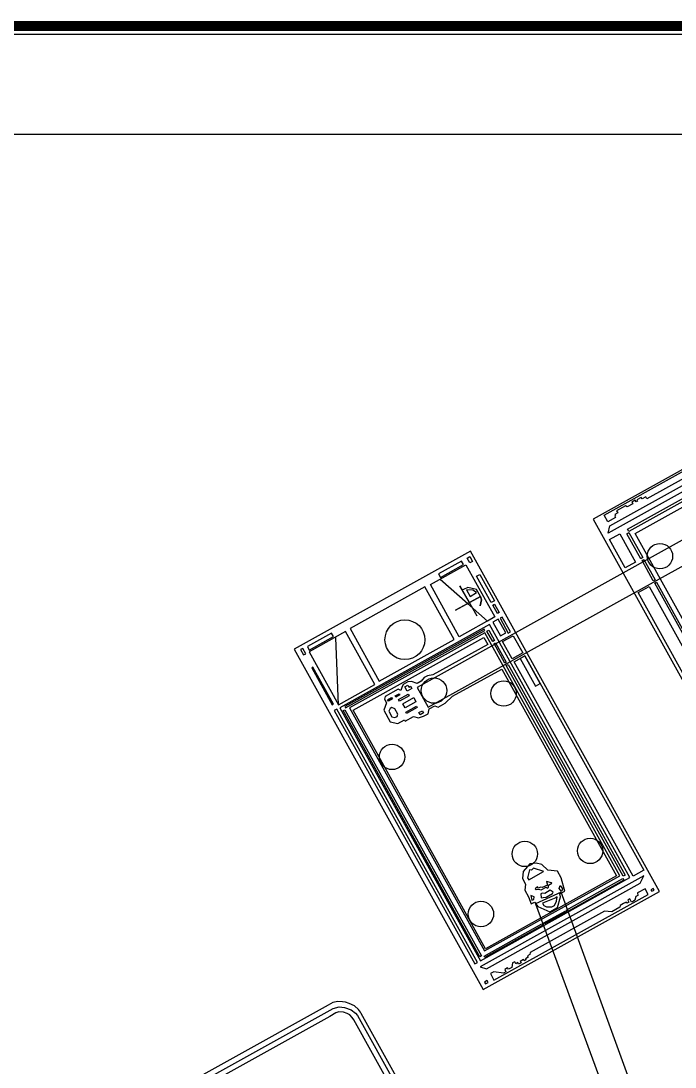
# Model space of a CAD drawing. Header units: millimetres. Extents: x 3191 to 879702, y -27549 to 222194.
# Drawn here: x 752831 to 759322, y 29160 to 39535 of the extents above; entities that cross this region are included whole.
import ezdxf

# ---------------------------------------------------------------- set-up
doc = ezdxf.new("R2010")
doc.units = ezdxf.units.MM
doc.header["$MEASUREMENT"] = 0
doc.layers.add('Granulator', color=11, linetype='Continuous')
doc.layers.add('Worker-Walkway', color=8, linetype='Continuous')

msp = doc.modelspace()

# ---------------------------------------------------------------- linework, layer by layer
at = {"const_width": 100}
msp.add_lwpolyline([(775620.85434, 36996.71558), (775620.85434, 39485.35625), (735556.73336, 39485.35625)], dxfattribs=at)
at = {"layer": 'Granulator'}
for points in [[(760229.61478, 35549.92201), (758509.18651, 34594.36355), (760368.00361, 31247.66985), (762088.43188, 32203.22832)], [(760288.65389, 35362.08917), (758656.86869, 34455.76475), (758672.85284, 34527.30059), (760206.95457, 35378.54334)], [(760255.06194, 35245.4402), (758863.562, 34472.57477), (758850.71042, 34495.7133), (760242.21036, 35268.57874)], [(761557.94239, 32813.73856), (760242.90498, 32083.34185), (758926.53228, 34453.39549), (760241.56969, 35183.79219)], [(758929.57448, 34168.24816), (758826.7698, 34111.14849), (758670.19034, 34393.06084), (758772.99502, 34450.16051)], [(758843.44, 34450.11986), (758863.28798, 34461.14381), (759001.03749, 34213.13371), (758981.18951, 34202.10976)], [(759391.10343, 34384.61311), (756763.51615, 32925.20133), (756872.32075, 32729.30487), (759499.90804, 34188.71665)], [(757292.73883, 34277.91052), (755542.68267, 33305.89616), (757417.19735, 29930.93987), (759167.25351, 30902.95423)], [(756894.10401, 33945.6893), (757245.46612, 34140.84247), (757532.51988, 33624.01862), (757181.15777, 33428.86545)], [(757202.76112, 34178.7048), (756974.33199, 34051.83094), (756993.69473, 34016.96943), (757222.12386, 34143.8433)], [(757310.95255, 34174.93384), (757283.92442, 34159.9219), (757257.30055, 34207.85666), (757284.32868, 34222.86859)], [(758994.01373, 34183.27093), (759012.05752, 34193.29279), (759122.75794, 33993.98303), (759104.71415, 33983.96117)], [(757529.55951, 33785.45199), (757496.42888, 33767.05061), (757351.20779, 34028.51286), (757384.33842, 34046.91424)], [(760162.37274, 31951.2629), (760051.51945, 31889.69288), (758954.03464, 33865.65141), (759064.88793, 33927.22143)], [(759122.34845, 33960.71357), (759136.0721, 33968.33594), (760212.76522, 32029.81167), (760199.04157, 32022.1893)], [(756838.9526, 33923.09224), (756096.99436, 33510.99457), (756386.95248, 32988.9416), (757128.91072, 33401.03926)], [(757576.32311, 33667.4836), (757559.42508, 33658.09811), (757513.72628, 33740.37618), (757530.62431, 33749.76167)], [(757606.25499, 33622.59174), (757585.54158, 33611.08712), (757667.25474, 33463.96726), (757687.96815, 33475.47188)], [(757480.43678, 33548.74313), (755996.18759, 32724.363), (757389.72513, 30215.37851), (758873.97432, 31039.75864)], [(757565.06747, 33602.88058), (757512.27574, 33573.55905), (757588.63717, 33436.07466), (757641.4289, 33465.39619)], [(755913.72346, 33465.08205), (755673.08845, 33331.42881), (755692.45131, 33296.56709), (755933.08632, 33430.22033)], [(756050.59038, 33479.51875), (755690.5094, 33279.52295), (755982.40375, 32753.98389), (756342.48473, 32953.97969)], [(756052.48053, 32722.80286), (757434.54901, 33490.42988), (757427.00776, 33504.00746), (756044.93929, 32736.38043)], [(757433.74759, 33467.86575), (756093.02253, 32723.20164), (757432.14026, 30312.19691), (758772.86531, 31056.86101)], [(757454.90567, 33482.20198), (757474.64843, 33493.16748), (757531.68803, 33390.47094), (757511.94528, 33379.50544)], [(757810.2958, 33268.69322), (757703.84604, 33209.569), (757609.47838, 33379.47255), (757715.92815, 33438.59677)], [(755627.46251, 33312.92984), (755606.53776, 33301.30784), (755636.06611, 33248.14374), (755656.99086, 33259.76574)], [(757525.83177, 33361.39465), (757538.64982, 33368.51404), (757646.33554, 33174.63207), (757633.51749, 33167.51268)], [(759011.75246, 31112.62994), (758906.2751, 31054.04582), (757725.31162, 33180.30289), (757830.78899, 33238.88702)], [(757830.78899, 33238.88702), (757784.17224, 33212.99519), (757936.35413, 32939.00041), (757982.97088, 32964.89223)], [(755729.21355, 33127.67868), (755716.13569, 33120.41499), (755920.41336, 32752.62475), (755933.49121, 32759.88844)], [(757646.32749, 33144.50044), (757664.28089, 33154.47209), (758826.10699, 31062.67077), (758808.15359, 31052.69911)], [(756516.86857, 32812.04285), (756477.46427, 32790.15695), (756469.95407, 32803.67864), (756509.35837, 32825.56453)], [(756590.38376, 32852.87457), (756549.80315, 32830.33533), (756543.92561, 32840.91751), (756584.50622, 32863.45675)], [(756683.22527, 32843.66859), (756586.77373, 32790.09757), (756578.61042, 32804.79515), (756675.06196, 32858.36617)], [(756751.16045, 32783.70479), (756642.94621, 32723.60056), (756620.41561, 32764.16562), (756728.62984, 32824.26985)], [(755965.66881, 32710.08819), (755939.98467, 32695.82273), (757335.33451, 30183.5753), (757361.01865, 30197.84075)], [(757401.05695, 30264.20143), (757384.41784, 30254.95975), (756028.95616, 32695.39084), (756045.59527, 32704.63252)], [(756762.97141, 32726.4159), (756657.10937, 32667.61811), (756649.59917, 32681.1398), (756755.46121, 32739.93758)], [(756826.72623, 32672.59195), (756792.61534, 32653.64611), (756780.53371, 32675.3984), (756814.6446, 32694.34424)], [(759011.22714, 31057.84357), (757386.57362, 30155.48021), (757451.01094, 30135.99868), (758974.69042, 30985.87417)], [(758812.61493, 31013.35923), (758250.33827, 30701.06011), (758240.97461, 30717.91884), (758803.25127, 31030.21795)], [(759104.68736, 30931.03809), (759082.5965, 30918.7684), (759090.77343, 30904.04631), (759112.86429, 30916.316)], [(758236.32462, 30696.31654), (758027.29592, 30580.21804), (758021.03912, 30591.48304), (758230.06782, 30707.58154)], [(758008.14942, 30566.73064), (757435.40034, 30248.61495), (757428.15533, 30261.65917), (758000.90442, 30579.77486)], [(757456.6764, 30017.51836), (757431.15415, 30003.34282), (757441.31386, 29985.05084), (757466.83611, 29999.22638)]]:
    msp.add_lwpolyline(points, close=True, dxfattribs=at)
for points in [[(759782.0304, 35205.55304), (759042.95443, 34795.05625), (759031.34567, 34815.95716), (758994.98258, 34795.76041), (758986.90698, 34810.30007), (758942.36254, 34785.55924), (758949.42875, 34772.83694), (758936.70195, 34765.76823), (758927.11209, 34783.03423), (758892.56718, 34763.84733), (758901.65229, 34747.49012), (758848.01696, 34717.70004), (758829.94127, 34726.68574), (758741.76147, 34677.70901), (758752.86548, 34657.71687), (758724.68419, 34642.06445), (758731.7504, 34629.34214), (758731.7504, 34629.34214), (758722.65952, 34624.2929), (758730.23048, 34610.66181), (758653.86839, 34568.24886), (758618.03271, 34632.76895), (760152.54722, 35485.06739)], [(757532.51988, 33624.01862), (757460.57792, 33584.06069), (756999.59237, 33989.81009), (756989.51334, 33998.68144), (757264.08547, 33757.00905), (757143.74251, 33690.16829), (757390.02985, 33826.96094), (757280.69519, 33766.2344), (757187.57617, 33933.88986), (757354.02525, 33634.20784)], [(757390.02985, 33826.96094), (757401.20684, 33792.57185), (757386.31281, 33733.82519), (757401.20684, 33792.57185), (757390.02985, 33826.96094), (757352.22945, 33895.01839), (757264.55902, 33915.60269), (757220.96966, 33897.82528), (757210.75748, 33892.15324)], [(757352.56164, 33866.96928), (757316.73584, 33891.47904), (757253.28989, 33894.30412), (757289.64356, 33828.85142), (757352.56164, 33866.96928)], [(755982.40375, 32753.98389), (755956.24077, 33415.71255), (755955.79963, 33426.87017)], [(757463.42068, 33352.39182), (756919.4083, 33050.23703), (756864.98045, 33041.54609), (756833.22175, 33023.90671), (756802.56892, 32987.64991), (756763.75322, 32966.09093), (756706.06508, 32984.05211), (756669.21377, 32979.73854), (756623.34019, 32954.25949), (756611.70212, 32923.94848), (756600.43376, 32894.60035), (756573.27939, 32907.22341), (756444.48099, 32835.68634), (756438.98577, 32809.55623), (756458.90416, 32773.69431), (756432.03079, 32698.76572), (756495.05141, 32585.30071), (756571.42586, 32566.9486), (756638.47176, 32604.18716), (756645.00241, 32592.4291), (756726.1632, 32637.50734), (756777.05694, 32623.46536), (756826.97876, 32638.88458), (756871.08787, 32663.38362), (756883.05797, 32713.88001), (756937.16531, 32743.93224), (756971.52872, 32729.17071), (757041.51497, 32768.0424), (757114.97238, 32838.07401), (757601.34849, 33108.21652), (758740.90508, 31056.51016), (757440.57114, 30334.28004), (756126.79104, 32699.66584), (757423.93924, 33420.12654), (757463.42068, 33352.39182)], [(756709.64028, 32915.26558), (756662.00267, 32888.80675), (756639.14551, 32929.95975), (756669.72789, 32946.94579), (756680.17686, 32928.13302), (756696.64393, 32937.27914), (756709.05212, 32914.93891)], [(756570.76207, 32661.05604), (756541.17814, 32714.32023), (756511.45938, 32726.56934), (756495.06392, 32717.46299), (756482.18256, 32688.86379), (756512.38724, 32634.48199), (756540.78251, 32626.37167), (756563.13944, 32638.78913), (756570.76207, 32661.05604)], [(758191.33236, 31036.8574), (758191.33236, 31036.8574), (758154.50558, 31103.16191), (758057.89422, 31112.16136), (758000.28878, 31168.13002), (757942.16027, 31181.63376), (757882.01612, 31175.75833), (757815.53701, 31099.5929), (757807.60786, 31030.41616), (757838.31309, 30975.13316), (757830.74767, 30914.6686), (757868.0756, 30847.46181), (757894.3937, 30779.61223), (757926.20261, 30797.2795), (757959.92245, 30753.59949), (758078.41103, 30701.21189), (758154.3177, 30743.37189), (758184.50351, 30849.96837), (758178.64799, 30878.39325), (758226.72268, 30905.09484), (758191.33236, 31036.8574)], [(758018.22209, 31099.75329), (757915.80133, 31132.53177), (757895.90958, 31114.0441), (757875.92251, 31115.47278), (757858.77501, 31037.0359), (757869.24582, 31018.18382), (758017.72343, 31100.6511)], [(759023.78828, 30929.6877), (758949.73253, 30888.55573), (758951.35086, 30861.94975), (758931.23696, 30850.77811), (758923.91424, 30814.42264), (758908.37154, 30805.78993), (758890.0863, 30795.63396), (758871.81224, 30828.53535), (758851.69834, 30817.36371), (758863.3734, 30796.34343), (758843.2595, 30785.17179), (758837.16815, 30796.13892), (758810.65439, 30781.41267), (758810.65439, 30781.41267), (758777.74077, 30763.13183), (758774.79068, 30744.75103), (758695.2494, 30700.5723), (758621.00304, 30707.16908), (757884.1033, 30297.881), (757880.84736, 30275.7428), (757857.07615, 30262.53982), (757864.18266, 30249.74494), (757836.75458, 30234.51086), (757842.33829, 30224.45771), (757842.33829, 30224.45771), (757824.96737, 30214.80958), (757818.87602, 30225.77671), (757785.9624, 30207.49586), (757793.57656, 30193.787), (757769.80578, 30180.58426), (757761.17646, 30196.12087), (757741.97645, 30185.45682), (757730.80891, 30205.56333), (757707.95246, 30192.86843), (757701.44014, 30148.5918), (757667.61263, 30129.80336), (757659.49082, 30144.4262), (757631.14841, 30128.68429), (757643.83864, 30105.83626), (757618.2392, 30091.61785), (757523.07145, 30105.72805), (757489.24351, 30086.93937), (757524.77633, 30022.96455), (759055.26021, 30873.02429), (759023.78828, 30929.6877)], [(758096.22016, 30987.6436), (758045.10474, 31001.33171), (758056.33858, 30964.07416), (758003.96865, 30942.55172), (757985.85903, 30946.20418), (757967.78599, 30936.16607), (757955.62162, 30947.84854), (757934.21326, 30929.33904), (757943.20655, 30922.51419), (757967.18074, 30924.48283), (757993.76236, 30917.49824), (758041.83705, 30944.19984), (758053.1186, 30935.8093), (758066.49293, 30943.23766), (758065.37423, 30964.83765), (758097.90579, 30982.90629), (758096.22016, 30987.6436)], [(758183.29457, 30961.83216), (758205.8337, 30929.71377), (758197.51405, 30909.43128), (758191.22757, 30905.93964), (758171.48014, 30930.21105), (758183.29457, 30961.83216)], [(757920.79914, 30822.30187), (757922.66859, 30849.96552), (757891.61051, 30862.86489), (757901.94124, 30815.35154), (757920.79914, 30822.30187)], [(758192.8128, 30896.48011), (757938.0431, 30780.08943), (759505.11668, 26517.74175), (759744.0911, 26629.39228), (758192.8128, 30896.48011)], [(758112.21848, 30895.8244), (758083.67203, 30914.01012), (758028.3683, 30883.29337), (758002.58838, 30884.57688), (757989.21404, 30877.14852), (757993.21982, 30840.13173), (758012.8978, 30843.02362), (758042.37336, 30846.15684), (758104.54459, 30880.68792), (758112.21848, 30895.8244)], [(758140.15293, 30840.42063), (758005.33334, 30786.81498), (758018.37804, 30763.32874), (758046.16277, 30749.92039), (758098.5671, 30749.24088), (758124.9538, 30763.89655), (758144.56164, 30806.93708), (758150.91721, 30848.29059), (758140.15293, 30840.42063)], [(760322.24655, 25348.25233), (759160.59611, 24703.04966), (759136.77377, 24689.81828), (759106.0477, 24677.64097), (759079.80771, 24678.39817), (759034.12003, 24686.20691), (758991.205, 24708.9461), (758958.24704, 24738.57392), (756206.54482, 29692.8561), (756200.07235, 29704.50941), (756181.63249, 29730.51196), (756140.1924, 29768.42475), (756086.6674, 29789.63328), (756051.8714, 29804.21842), (756023.07341, 29808.10367), (755974.38695, 29809.77879), (755927.59611, 29802.07521), (755878.93218, 29775.04634), (752862.61934, 28099.72902)], [(752888.8571, 28052.48942), (752888.8571, 28052.48942), (755901.19824, 29725.60078), (755927.75113, 29740.34876), (755990.07635, 29757.4157), (756043.23765, 29750.6678), (756107.0803, 29727.47015), (756150.79603, 29694.63721), (756171.72026, 29671.24749), (758923.3113, 24717.16547), (758953.36454, 24672.58671), (758997.21989, 24644.3647), (759040.54557, 24628.78818), (759078.96203, 24624.46402), (759121.8859, 24628.58075), (759151.6359, 24633.99761), (760348.69224, 25298.86539)], [(760375.55083, 25253.69653), (759201.77213, 24601.7576), (759159.5017, 24578.2798), (759126.38389, 24574.07245), (759064.49244, 24572.30342), (759006.45853, 24584.01781), (758953.68413, 24606.68734), (758894.37554, 24656.44389), (756132.84916, 29628.41391), (756119.14994, 29653.07858), (756093.67436, 29677.47777), (756066.71196, 29692.58307), (756030.21742, 29706.08108), (755985.92801, 29707.77879), (755955.97511, 29697.11897), (755894.97591, 29663.23886), (752913.86108, 28007.47119)]]:
    msp.add_lwpolyline(points, dxfattribs=at)
for centre, radius in [((759171.63695, 34227.50051), 126.05026), ((756641.12608, 33398.60677), 197.79753), ((756929.80962, 32894.2138), 126.05026), ((757620.44531, 32864.91346), 126.05026), ((756514.05784, 32236.36093), 126.05026), ((757831.04357, 31274.4503), 126.05026), ((758478.80916, 31304.36637), 126.05026), ((757395.18798, 30678.12413), 126.05026)]:
    msp.add_circle(centre, radius, dxfattribs=at)
at = {"layer": 'Worker-Walkway'}
for points in [[(741980.68255, 38407.68898), (741980.68255, 39404.68898), (775569.68255, 39404.68898), (775569.68255, 38407.68898)], [(774573.18263, 38407.68898), (742996.6313, 38407.68898)]]:
    msp.add_lwpolyline(points, dxfattribs=at)

doc.saveas('drawing.dxf')
